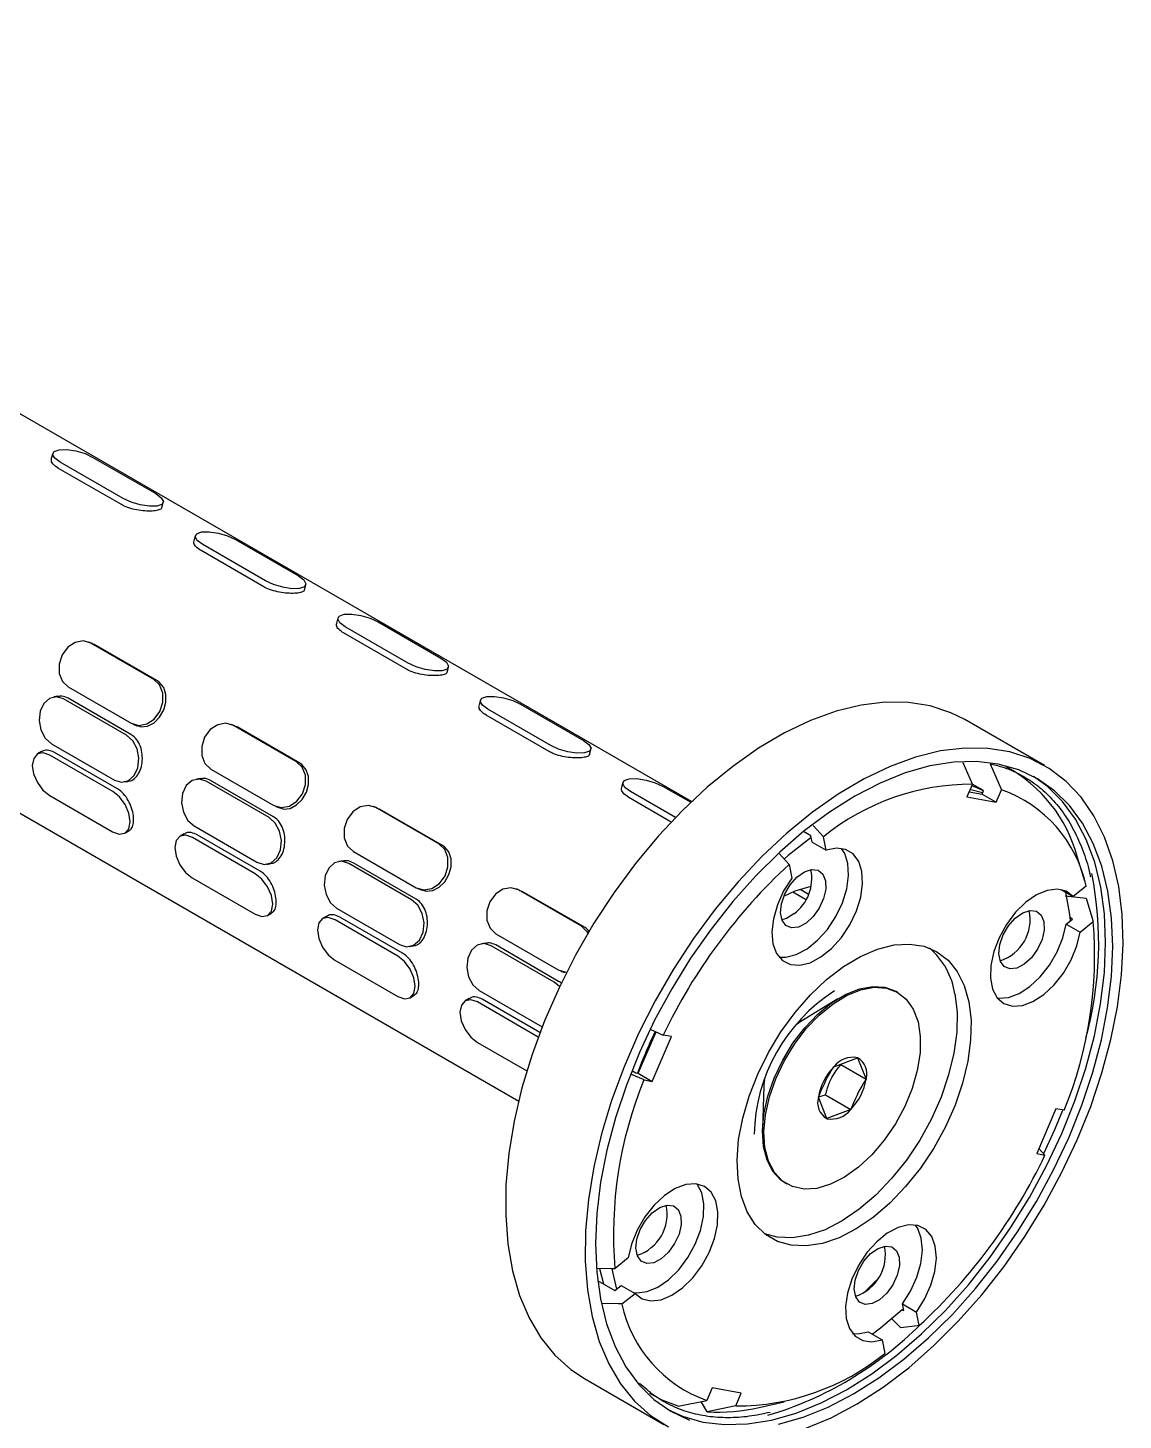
# Model space of a CAD drawing. Extents: x 0 to 3125, y 0 to 2290.
# Drawn here: x 2654.5 to 2765, y 1516.9 to 1657.4 of the extents above; entities that cross this region are included whole.
import ezdxf

# ---------------------------------------------------------------- set-up
doc = ezdxf.new("R2010")
doc.units = 0
doc.header["$LTSCALE"] = 10
doc.header["$MEASUREMENT"] = 0
doc.layers.get('0').update_dxf_attribs({"linetype": 'CONTINUOUS'})

msp = doc.modelspace()

# ---------------------------------------------------------------- linework, layer by layer
at = {"color": 7, "linetype": 'Continuous', "lineweight": 25}
for p, q in [((2721.47, 1579.28), (2388.44, 1771.54)), ((2371, 1741.31), (2704.03, 1549.06)), ((2657.02, 1614.42), (2656.88, 1613.91)), ((2664.12, 1609.86), (2657.77, 1613.52)), ((2661.08, 1614.02), (2667.42, 1610.36)), ((2663.95, 1609.25), (2657.6, 1612.91)), ((2668.04, 1608.95), (2668.18, 1609.46)), ((2671.4, 1606.12), (2671.26, 1605.61)), ((2678.5, 1601.56), (2672.15, 1605.22)), ((2675.46, 1605.72), (2681.81, 1602.06)), ((2678.33, 1600.94), (2671.99, 1604.61)), ((2682.42, 1600.65), (2682.56, 1601.16)), ((2685.78, 1597.82), (2685.64, 1597.3)), ((2692.72, 1592.64), (2686.37, 1596.3)), ((2692.88, 1593.26), (2686.54, 1596.92)), ((2689.84, 1597.42), (2696.19, 1593.76)), ((2661.02, 1595.23), (2660.65, 1595.38)), ((2667.21, 1591.61), (2660.87, 1595.27)), ((2661.23, 1595.13), (2661.01, 1595.2)), ((2667.58, 1591.46), (2661.23, 1595.13)), ((2696.8, 1592.34), (2696.94, 1592.86)), ((2658.59, 1590.85), (2664.94, 1587.19)), ((2657.55, 1589.91), (2657.14, 1589.85)), ((2664.46, 1585.98), (2658.12, 1589.65)), ((2664.91, 1586.05), (2658.57, 1589.71)), ((2700.17, 1589.51), (2700.03, 1589)), ((2707.1, 1584.34), (2700.75, 1588)), ((2707.26, 1584.95), (2700.92, 1588.62)), ((2704.23, 1589.12), (2710.57, 1585.45)), ((2665.15, 1587.09), (2665.51, 1586.94)), ((2675.4, 1586.93), (2675.04, 1587.07)), ((2681.6, 1583.31), (2675.25, 1586.97)), ((2675.62, 1586.82), (2675.39, 1586.9)), ((2681.96, 1583.16), (2675.62, 1586.82)), ((2757.07, 1582.91), (2749.04, 1587.55)), ((2656.9, 1585.12), (2663.24, 1581.46)), ((2655.9, 1584.33), (2655.49, 1584.09)), ((2663.08, 1580.3), (2656.73, 1583.96)), ((2663.56, 1580.57), (2657.21, 1584.24)), ((2711.19, 1584.04), (2711.32, 1584.55)), ((2672.97, 1582.55), (2679.32, 1578.89)), ((2749.8, 1581.03), (2748.86, 1583.18)), ((2751.59, 1583.09), (2752.74, 1580.48)), ((2664.23, 1581.26), (2664.64, 1581.32)), ((2671.94, 1581.61), (2671.52, 1581.55)), ((2678.85, 1577.68), (2672.5, 1581.34)), ((2679.3, 1577.75), (2672.95, 1581.41)), ((2714.55, 1581.21), (2714.41, 1580.7)), ((2718.61, 1580.81), (2721.39, 1579.21)), ((2749.8, 1581.03), (2749.25, 1579.76)), ((2750.94, 1580.39), (2749.79, 1581.05)), ((2656.72, 1579.88), (2663.06, 1576.22)), ((2719.42, 1577.22), (2715.14, 1579.7)), ((2719.86, 1577.68), (2715.3, 1580.31)), ((2749.25, 1579.76), (2752.19, 1579.21)), ((2749.47, 1580.27), (2750.78, 1580.02)), ((2750.78, 1580.02), (2750.94, 1580.39)), ((2750.78, 1580.02), (2752.19, 1579.21)), ((2752.19, 1579.21), (2752.74, 1580.48)), ((2679.53, 1578.78), (2679.89, 1578.64)), ((2689.78, 1578.63), (2689.42, 1578.77)), ((2695.98, 1575.01), (2689.63, 1578.67)), ((2690, 1578.52), (2689.77, 1578.6)), ((2696.34, 1574.86), (2690, 1578.52)), ((2671.28, 1576.82), (2677.63, 1573.16)), ((2733.74, 1576.88), (2734.77, 1575.74)), ((2664.31, 1576.1), (2664.72, 1576.34)), ((2670.29, 1576.02), (2669.87, 1575.78)), ((2677.46, 1572), (2671.12, 1575.66)), ((2677.94, 1572.27), (2671.59, 1575.94)), ((2733.51, 1575.83), (2732.77, 1576.26)), ((2733.63, 1575.18), (2733.51, 1575.83)), ((2733.63, 1575.18), (2735.04, 1574.37)), ((2735.04, 1574.37), (2734.77, 1575.74)), ((2687.36, 1574.25), (2693.7, 1570.58)), ((2731.32, 1572.93), (2730.31, 1574.06)), ((2761.15, 1571.26), (2760.38, 1573.73)), ((2678.61, 1572.95), (2679.03, 1573.02)), ((2686.32, 1573.31), (2685.9, 1573.24)), ((2693.23, 1569.38), (2686.88, 1573.04)), ((2693.68, 1569.45), (2687.33, 1573.11)), ((2731.32, 1572.93), (2731.59, 1571.56)), ((2671.1, 1571.58), (2677.45, 1567.92)), ((2693.91, 1570.48), (2694.28, 1570.34)), ((2704.16, 1570.32), (2703.8, 1570.47)), ((2710.36, 1566.7), (2704.02, 1570.37)), ((2704.38, 1570.22), (2704.15, 1570.29)), ((2710.73, 1566.56), (2704.38, 1570.22)), ((2732.98, 1569.4), (2731.68, 1570.14)), ((2733.25, 1569.95), (2732.44, 1570.42)), ((2758.75, 1570.4), (2759.98, 1569.69)), ((2759.16, 1569.77), (2761.27, 1569.52)), ((2761.3, 1570.76), (2759.98, 1569.69)), ((2685.66, 1568.52), (2692.01, 1564.85)), ((2678.69, 1567.79), (2679.11, 1568.03)), ((2684.67, 1567.72), (2684.25, 1567.48)), ((2691.84, 1563.69), (2685.5, 1567.36)), ((2692.32, 1563.97), (2685.98, 1567.63)), ((2759.27, 1566.92), (2759.9, 1567.43)), ((2759.27, 1566.92), (2760.68, 1566.1)), ((2759.9, 1567.43), (2759.69, 1567.54)), ((2760.68, 1566.1), (2762, 1567.17)), ((2701.74, 1565.94), (2708.08, 1562.28)), ((2692.99, 1564.65), (2693.41, 1564.71)), ((2700.7, 1565), (2700.28, 1564.94)), ((2707.61, 1561.07), (2701.27, 1564.74)), ((2708.06, 1561.14), (2701.72, 1564.81)), ((2685.48, 1563.28), (2691.83, 1559.62)), ((2708.15, 1560.62), (2707.61, 1561.07)), ((2708.3, 1562.18), (2708.66, 1562.03)), ((2693.07, 1559.49), (2693.49, 1559.73)), ((2700.05, 1560.21), (2706.39, 1556.55)), ((2742.26, 1560.03), (2742.11, 1560.12)), ((2699.05, 1559.42), (2698.63, 1559.18)), ((2706, 1555.52), (2699.88, 1559.06)), ((2706.17, 1555.97), (2700.36, 1559.33)), ((2736.24, 1559.39), (2732.5, 1557.08)), ((2732.5, 1557.08), (2732.02, 1556.75)), ((2716.09, 1551.86), (2717.89, 1556.04)), ((2717.37, 1556.27), (2718.62, 1555.72)), ((2717.5, 1551.05), (2719.45, 1555.57)), ((2719.45, 1555.57), (2718.62, 1555.72)), ((2699.87, 1554.98), (2704.85, 1552.1)), ((2735.82, 1552.51), (2738.23, 1553.43)), ((2736.54, 1552.75), (2739.08, 1551.28)), ((2738.23, 1553.43), (2739.08, 1551.28)), ((2716.68, 1551.2), (2715.33, 1551.79)), ((2715.46, 1552.14), (2715.86, 1551.91)), ((2715.86, 1551.91), (2716.09, 1551.86)), ((2716.09, 1551.86), (2717.5, 1551.05)), ((2716.68, 1551.2), (2717.5, 1551.05)), ((2728.77, 1550.61), (2728.63, 1546.22)), ((2734.27, 1549.5), (2734.99, 1549.68)), ((2735.12, 1547.29), (2734.27, 1549.44)), ((2734.99, 1549.68), (2737.53, 1548.21)), ((2737.53, 1548.21), (2735.12, 1547.29)), ((2758.24, 1548.28), (2756.3, 1543.77)), ((2759.07, 1548.13), (2758.24, 1548.28)), ((2756.51, 1544.27), (2757.12, 1543.61)), ((2756.3, 1543.77), (2757.12, 1543.61)), ((2730.94, 1540.77), (2731.09, 1540.69)), ((2715.07, 1533.23), (2713.75, 1532.16)), ((2712.18, 1532.16), (2712.58, 1530.62)), ((2713.43, 1532.16), (2713.49, 1531.83)), ((2713.49, 1531.83), (2713.91, 1530.09)), ((2711.99, 1530.96), (2713.73, 1529.95)), ((2713.73, 1529.95), (2714.36, 1530.46)), ((2714.36, 1530.46), (2715.77, 1529.65)), ((2738.82, 1529.68), (2740.17, 1531.01)), ((2714.45, 1528.58), (2715.77, 1529.65)), ((2742.73, 1528.02), (2742.88, 1527.93)), ((2742.75, 1528.58), (2744.16, 1527.77)), ((2742.88, 1527.93), (2742.75, 1528.58)), ((2744.43, 1526.4), (2744.16, 1527.77)), ((2742.59, 1526.19), (2741.61, 1527.15)), ((2739.3, 1525.78), (2740.71, 1524.97)), ((2740.71, 1524.97), (2740.97, 1523.6)), ((2710.66, 1521.06), (2718.68, 1516.42)), ((2723.55, 1520.13), (2723.01, 1518.85)), ((2726.49, 1519.58), (2723.55, 1520.13)), ((2725.94, 1518.3), (2726.49, 1519.58)), ((2720.11, 1518.26), (2723.01, 1518.85)), ((2723.05, 1517.71), (2722.44, 1518.74)), ((2725.94, 1518.3), (2723.05, 1517.71)), ((2728.29, 1518.14), (2730.82, 1518.71))]:
    msp.add_line(p, q, dxfattribs=at)
at = {"color": 7, "linetype": 'Continuous', "lineweight": 25, "flags": 128}
for points in [[(2657.77, 1613.52), (2657.22, 1613.93), (2657.01, 1614.32), (2657.16, 1614.62), (2657.66, 1614.79), (2658.43, 1614.81), (2659.35, 1614.67), (2660.28, 1614.4), (2661.08, 1614.02)], [(2667.42, 1610.36), (2667.97, 1609.95), (2668.19, 1609.57), (2668.03, 1609.27), (2667.53, 1609.09), (2666.77, 1609.08), (2665.85, 1609.22), (2664.92, 1609.49), (2664.12, 1609.86)], [(2672.15, 1605.22), (2671.6, 1605.63), (2671.39, 1606.01), (2671.55, 1606.32), (2672.04, 1606.49), (2672.81, 1606.51), (2673.73, 1606.37), (2674.66, 1606.09), (2675.46, 1605.72)], [(2681.81, 1602.06), (2682.35, 1601.65), (2682.57, 1601.27), (2682.41, 1600.96), (2681.91, 1600.79), (2681.15, 1600.77), (2680.23, 1600.91), (2679.3, 1601.19), (2678.5, 1601.56)], [(2686.54, 1596.92), (2685.99, 1597.33), (2685.77, 1597.71), (2685.93, 1598.01), (2686.43, 1598.19), (2687.19, 1598.2), (2688.11, 1598.07), (2689.04, 1597.79), (2689.84, 1597.42)], [(2660.87, 1595.27), (2660.11, 1595.5), (2659.29, 1595.35), (2658.54, 1594.85), (2657.97, 1594.08), (2657.66, 1593.16), (2657.68, 1592.22), (2658, 1591.41), (2658.59, 1590.85)], [(2696.19, 1593.76), (2696.74, 1593.35), (2696.95, 1592.96), (2696.8, 1592.66), (2696.3, 1592.49), (2695.53, 1592.47), (2694.61, 1592.61), (2693.68, 1592.89), (2692.88, 1593.26)], [(2664.94, 1587.19), (2665.7, 1586.97), (2666.52, 1587.12), (2667.27, 1587.61), (2667.84, 1588.38), (2668.14, 1589.31), (2668.13, 1590.24), (2667.8, 1591.05), (2667.21, 1591.61)], [(2665.52, 1586.97), (2665.93, 1586.84), (2666.6, 1586.9), (2667.25, 1587.24), (2667.81, 1587.8), (2668.22, 1588.53), (2668.44, 1589.32), (2668.44, 1590.1), (2668.22, 1590.8), (2667.77, 1591.33), (2667.58, 1591.46), (2667.58, 1591.46)], [(2658.12, 1589.65), (2657.4, 1589.86), (2656.69, 1589.7), (2656.11, 1589.19), (2655.75, 1588.4), (2655.65, 1587.46), (2655.83, 1586.51), (2656.27, 1585.68), (2656.9, 1585.12)], [(2700.92, 1588.62), (2700.37, 1589.02), (2700.16, 1589.41), (2700.31, 1589.71), (2700.81, 1589.88), (2701.58, 1589.9), (2702.5, 1589.76), (2703.43, 1589.49), (2704.23, 1589.12)], [(2749.04, 1587.55), (2747.62, 1588.25), (2745.56, 1588.93), (2743.35, 1589.29), (2741.02, 1589.32), (2738.58, 1589.02), (2736.05, 1588.4), (2733.47, 1587.46), (2730.86, 1586.21), (2728.24, 1584.66), (2725.63, 1582.83), (2723.06, 1580.73), (2720.56, 1578.39), (2718.14, 1575.82), (2715.83, 1573.05), (2713.65, 1570.11), (2711.63, 1567.02), (2709.77, 1563.8), (2708.1, 1560.5), (2706.63, 1557.15), (2705.38, 1553.76), (2704.36, 1550.38), (2703.58, 1547.04), (2703.04, 1543.77), (2702.75, 1540.59), (2702.72, 1537.54), (2702.94, 1534.65), (2703.41, 1531.94), (2704.13, 1529.44), (2705.08, 1527.17), (2706.27, 1525.16), (2707.68, 1523.42), (2709.29, 1521.96), (2710.66, 1521.06)], [(2675.25, 1586.97), (2674.49, 1587.19), (2673.67, 1587.04), (2672.92, 1586.55), (2672.35, 1585.78), (2672.05, 1584.85), (2672.06, 1583.92), (2672.38, 1583.11), (2672.97, 1582.55)], [(2663.24, 1581.46), (2663.97, 1581.24), (2664.67, 1581.4), (2665.25, 1581.92), (2665.62, 1582.7), (2665.72, 1583.65), (2665.53, 1584.6), (2665.09, 1585.42), (2664.46, 1585.98)], [(2710.57, 1585.45), (2711.12, 1585.04), (2711.33, 1584.66), (2711.18, 1584.36), (2710.68, 1584.19), (2709.91, 1584.17), (2708.99, 1584.31), (2708.06, 1584.58), (2707.26, 1584.95)], [(2656.73, 1583.96), (2656.06, 1584.2), (2655.48, 1584.09), (2655.1, 1583.64), (2654.96, 1582.94), (2655.09, 1582.08), (2655.47, 1581.2), (2656.04, 1580.43), (2656.72, 1579.88)], [(2758.81, 1541.8), (2760.38, 1545.14), (2761.74, 1548.51), (2762.88, 1551.9), (2763.78, 1555.26), (2764.44, 1558.58), (2764.85, 1561.8), (2765.02, 1564.92), (2764.92, 1567.89), (2764.58, 1570.7), (2763.98, 1573.31), (2763.15, 1575.69), (2762.07, 1577.84), (2760.77, 1579.72), (2759.26, 1581.32), (2757.55, 1582.62), (2755.65, 1583.62), (2753.59, 1584.3), (2751.38, 1584.65), (2749.04, 1584.68), (2746.6, 1584.39), (2744.08, 1583.76), (2741.5, 1582.82), (2738.89, 1581.58), (2736.27, 1580.03), (2733.66, 1578.2), (2731.09, 1576.1), (2728.59, 1573.76), (2726.17, 1571.19), (2723.86, 1568.42), (2721.68, 1565.47), (2719.65, 1562.38), (2717.8, 1559.17), (2716.13, 1555.87), (2714.66, 1552.51), (2713.41, 1549.13), (2712.39, 1545.75), (2711.61, 1542.41), (2711.07, 1539.13), (2710.78, 1535.96), (2710.75, 1532.91), (2710.97, 1530.02), (2711.44, 1527.31), (2712.15, 1524.81), (2713.11, 1522.54), (2714.3, 1520.52), (2715.7, 1518.78), (2717.32, 1517.33), (2719.13, 1516.18)], [(2679.32, 1578.89), (2680.08, 1578.67), (2680.9, 1578.81), (2681.65, 1579.31), (2682.22, 1580.08), (2682.52, 1581), (2682.51, 1581.94), (2682.18, 1582.75), (2681.6, 1583.31)], [(2679.9, 1578.67), (2680.32, 1578.53), (2680.99, 1578.6), (2681.63, 1578.94), (2682.19, 1579.5), (2682.61, 1580.22), (2682.82, 1581.02), (2682.83, 1581.8), (2682.6, 1582.5), (2682.15, 1583.03), (2681.96, 1583.16), (2681.96, 1583.16)], [(2757.99, 1542.11), (2759.53, 1545.36), (2760.85, 1548.66), (2761.95, 1551.96), (2762.82, 1555.25), (2763.45, 1558.47), (2763.83, 1561.62), (2763.96, 1564.65), (2763.84, 1567.53), (2763.47, 1570.24), (2762.86, 1572.76), (2762, 1575.05), (2760.91, 1577.1), (2759.6, 1578.88), (2758.08, 1580.38), (2756.37, 1581.59), (2754.48, 1582.49), (2752.42, 1583.07), (2750.23, 1583.33), (2747.92, 1583.27), (2745.51, 1582.88), (2743.03, 1582.17), (2740.5, 1581.15), (2737.94, 1579.83), (2735.39, 1578.22), (2732.85, 1576.33), (2730.37, 1574.18), (2727.96, 1571.8), (2725.64, 1569.21), (2723.44, 1566.42), (2721.38, 1563.48), (2719.48, 1560.4), (2717.75, 1557.22), (2716.22, 1553.97), (2714.9, 1550.68), (2713.8, 1547.37), (2712.93, 1544.09), (2712.3, 1540.86), (2711.92, 1537.72), (2711.79, 1534.69), (2711.91, 1531.8), (2712.28, 1529.09), (2712.89, 1526.58), (2713.75, 1524.29), (2714.84, 1522.24), (2716.15, 1520.45), (2717.67, 1518.95), (2719.38, 1517.75), (2721.27, 1516.85)], [(2672.5, 1581.34), (2671.78, 1581.56), (2671.08, 1581.4), (2670.5, 1580.89), (2670.13, 1580.1), (2670.03, 1579.16), (2670.21, 1578.2), (2670.65, 1577.38), (2671.28, 1576.82)], [(2715.3, 1580.31), (2714.75, 1580.72), (2714.54, 1581.11), (2714.69, 1581.41), (2715.19, 1581.58), (2715.96, 1581.6), (2716.88, 1581.46), (2717.81, 1581.18), (2718.61, 1580.81)], [(2750.94, 1580.37), (2750.17, 1580.71), (2749.73, 1580.87)], [(2757.29, 1542.52), (2758.82, 1545.77), (2760.14, 1549.07), (2761.24, 1552.37), (2762.11, 1555.65), (2762.74, 1558.88), (2763.12, 1562.02), (2763.25, 1565.05), (2763.14, 1567.94), (2762.77, 1570.65), (2762.15, 1573.16), (2761.3, 1575.46), (2760.21, 1577.5), (2758.9, 1579.29), (2757.38, 1580.79), (2755.96, 1581.81)], [(2663.06, 1576.22), (2663.74, 1575.99), (2664.31, 1576.1), (2664.7, 1576.54), (2664.83, 1577.24), (2664.7, 1578.1), (2664.32, 1578.98), (2663.75, 1579.76), (2663.08, 1580.3)], [(2750.84, 1580.16), (2749.66, 1580.47), (2749.57, 1580.49)], [(2689.63, 1578.67), (2688.87, 1578.89), (2688.05, 1578.74), (2687.3, 1578.24), (2686.73, 1577.47), (2686.43, 1576.55), (2686.44, 1575.61), (2686.77, 1574.8), (2687.36, 1574.25)], [(2677.63, 1573.16), (2678.35, 1572.94), (2679.05, 1573.1), (2679.63, 1573.61), (2680, 1574.4), (2680.1, 1575.34), (2679.91, 1576.3), (2679.47, 1577.12), (2678.85, 1577.68)], [(2671.12, 1575.66), (2670.44, 1575.9), (2669.87, 1575.78), (2669.48, 1575.34), (2669.35, 1574.64), (2669.48, 1573.78), (2669.86, 1572.9), (2670.43, 1572.13), (2671.1, 1571.58)], [(2733.54, 1575.65), (2731.21, 1573.83), (2730.84, 1573.51)], [(2693.7, 1570.58), (2694.46, 1570.36), (2695.28, 1570.51), (2696.03, 1571.01), (2696.6, 1571.78), (2696.9, 1572.7), (2696.89, 1573.64), (2696.57, 1574.45), (2695.98, 1575.01)], [(2694.29, 1570.37), (2694.7, 1570.23), (2695.37, 1570.3), (2696.02, 1570.63), (2696.58, 1571.2), (2696.99, 1571.92), (2697.21, 1572.71), (2697.21, 1573.5), (2696.98, 1574.2), (2696.54, 1574.73), (2696.34, 1574.86), (2696.34, 1574.86)], [(2731.59, 1571.56), (2730.76, 1570.26), (2730.13, 1568.87), (2729.73, 1567.46), (2729.57, 1566.13), (2729.68, 1564.93), (2730.04, 1563.95), (2730.64, 1563.24), (2731.44, 1562.84), (2732.39, 1562.76), (2733.44, 1563.02), (2734.53, 1563.6), (2735.6, 1564.47), (2736.59, 1565.58), (2737.44, 1566.86), (2738.1, 1568.25), (2738.54, 1569.65), (2738.73, 1571.01), (2738.66, 1572.22), (2738.34, 1573.24), (2737.78, 1574), (2737.01, 1574.45), (2736.08, 1574.58), (2735.04, 1574.37)], [(2730.3, 1563.59), (2730.98, 1563.58), (2732.03, 1563.84), (2733.12, 1564.42), (2734.19, 1565.29), (2735.18, 1566.39), (2736.03, 1567.68), (2736.69, 1569.06), (2737.13, 1570.47), (2737.32, 1571.82), (2737.25, 1573.04), (2736.93, 1574.06), (2736.61, 1574.55)], [(2686.88, 1573.04), (2686.16, 1573.26), (2685.46, 1573.1), (2684.88, 1572.58), (2684.51, 1571.8), (2684.41, 1570.85), (2684.6, 1569.9), (2685.04, 1569.08), (2685.66, 1568.52)], [(2734.99, 1571.3), (2735.02, 1570.45), (2734.8, 1569.49), (2734.36, 1568.53), (2733.74, 1567.67), (2733.02, 1567.01), (2732.26, 1566.61), (2731.56, 1566.53), (2730.99, 1566.77), (2730.61, 1567.3), (2730.46, 1568.06), (2730.55, 1568.98), (2730.89, 1569.96), (2731.43, 1570.88), (2732.11, 1571.65), (2732.86, 1572.18), (2733.59, 1572.43), (2734.24, 1572.35), (2734.72, 1571.96), (2734.99, 1571.3)], [(2677.45, 1567.92), (2678.12, 1567.68), (2678.69, 1567.8), (2679.08, 1568.24), (2679.22, 1568.94), (2679.08, 1569.8), (2678.7, 1570.68), (2678.13, 1571.45), (2677.46, 1572)], [(2704.02, 1570.37), (2703.25, 1570.59), (2702.44, 1570.44), (2701.68, 1569.94), (2701.11, 1569.17), (2700.81, 1568.25), (2700.83, 1567.31), (2701.15, 1566.5), (2701.74, 1565.94)], [(2733.51, 1570.72), (2731.9, 1570.23), (2730.8, 1569.75)], [(2759.98, 1569.69), (2759.26, 1570.23), (2758.37, 1570.44), (2757.36, 1570.32), (2756.28, 1569.87), (2755.19, 1569.12), (2754.16, 1568.11), (2753.24, 1566.89), (2752.5, 1565.54), (2751.96, 1564.14), (2751.66, 1562.75), (2751.62, 1561.47), (2751.83, 1560.35), (2752.3, 1559.48), (2752.98, 1558.89), (2753.85, 1558.63), (2754.85, 1558.7), (2755.92, 1559.1), (2757.01, 1559.8), (2758.06, 1560.78), (2758.99, 1561.97), (2759.77, 1563.3), (2760.34, 1564.71), (2760.68, 1566.1)], [(2759.72, 1567.28), (2759.65, 1567.88), (2759.22, 1570.13)], [(2761.27, 1569.52), (2761.44, 1568.96), (2762, 1567.17)], [(2692.01, 1564.85), (2692.73, 1564.64), (2693.43, 1564.8), (2694.01, 1565.31), (2694.38, 1566.1), (2694.48, 1567.04), (2694.3, 1568), (2693.86, 1568.82), (2693.23, 1569.38)], [(2757.02, 1567.17), (2757.05, 1566.31), (2756.83, 1565.35), (2756.38, 1564.39), (2755.77, 1563.53), (2755.04, 1562.87), (2754.29, 1562.48), (2753.59, 1562.4), (2753.02, 1562.63), (2752.63, 1563.16), (2752.48, 1563.93), (2752.58, 1564.85), (2752.92, 1565.82), (2753.45, 1566.75), (2754.13, 1567.52), (2754.88, 1568.05), (2755.62, 1568.29), (2756.27, 1568.21), (2756.75, 1567.82), (2757.02, 1567.17)], [(2685.5, 1567.36), (2684.82, 1567.59), (2684.25, 1567.48), (2683.86, 1567.04), (2683.73, 1566.34), (2683.86, 1565.48), (2684.24, 1564.6), (2684.81, 1563.82), (2685.48, 1563.28)], [(2711.03, 1566.02), (2710.95, 1566.14), (2710.36, 1566.7)], [(2731.79, 1567.96), (2731.04, 1567.5), (2730.58, 1567.36)], [(2752.32, 1559.46), (2752.44, 1559.44), (2753.44, 1559.51), (2754.51, 1559.91), (2755.6, 1560.62), (2756.65, 1561.59), (2757.58, 1562.78), (2758.36, 1564.12), (2758.93, 1565.52), (2759.27, 1566.92)], [(2701.27, 1564.74), (2700.55, 1564.96), (2699.84, 1564.8), (2699.26, 1564.28), (2698.89, 1563.49), (2698.79, 1562.55), (2698.98, 1561.6), (2699.42, 1560.78), (2700.05, 1560.21)], [(2749.45, 1559.06), (2749.67, 1557.21), (2749.63, 1555.2), (2749.35, 1553.08), (2748.82, 1550.88), (2748.06, 1548.65), (2747.08, 1546.45), (2745.91, 1544.31), (2744.56, 1542.29), (2743.07, 1540.43), (2741.48, 1538.76), (2739.8, 1537.32), (2738.08, 1536.15), (2736.36, 1535.27), (2734.67, 1534.69), (2733.05, 1534.44), (2731.53, 1534.5), (2730.15, 1534.89), (2728.93, 1535.6), (2727.9, 1536.6), (2727.09, 1537.89), (2726.5, 1539.42), (2726.16, 1541.17), (2726.07, 1543.11), (2726.22, 1545.18), (2726.63, 1547.35), (2727.28, 1549.57), (2728.15, 1551.79), (2729.23, 1553.97), (2730.49, 1556.05), (2731.91, 1558), (2733.46, 1559.77), (2735.1, 1561.32), (2736.8, 1562.63), (2738.53, 1563.66), (2740.24, 1564.39), (2741.9, 1564.81), (2743.47, 1564.91), (2744.93, 1564.68), (2746.23, 1564.13), (2747.36, 1563.27), (2748.28, 1562.12), (2748.98, 1560.71), (2749.45, 1559.06)], [(2691.83, 1559.62), (2692.5, 1559.38), (2693.08, 1559.49), (2693.46, 1559.93), (2693.6, 1560.64), (2693.47, 1561.5), (2693.09, 1562.38), (2692.52, 1563.15), (2691.84, 1563.69)], [(2708.08, 1562.28), (2708.84, 1562.06), (2708.86, 1562.06)], [(2730.94, 1540.77), (2730.49, 1541.08), (2729.68, 1541.95), (2729.09, 1543.09), (2728.73, 1544.47), (2728.63, 1546.04), (2728.78, 1547.75), (2729.18, 1549.55), (2729.81, 1551.38), (2730.67, 1553.18), (2731.7, 1554.89), (2732.9, 1556.45), (2734.21, 1557.83), (2735.6, 1558.96), (2737.01, 1559.83), (2738.41, 1560.39), (2739.75, 1560.63), (2740.98, 1560.55), (2742.08, 1560.14), (2742.11, 1560.12)], [(2731.65, 1540.43), (2730.64, 1540.99), (2729.83, 1541.86), (2729.24, 1543), (2728.88, 1544.38), (2728.78, 1545.95), (2728.93, 1547.67), (2729.33, 1549.47), (2729.96, 1551.29), (2730.82, 1553.09), (2731.85, 1554.8), (2733.05, 1556.37), (2734.36, 1557.74), (2735.75, 1558.88), (2737.16, 1559.74), (2738.56, 1560.3), (2739.9, 1560.54), (2741.13, 1560.46), (2742.23, 1560.05), (2743.14, 1559.33), (2743.84, 1558.32), (2744.32, 1557.05), (2744.55, 1555.57), (2744.53, 1553.92), (2744.25, 1552.16), (2743.73, 1550.34), (2742.98, 1548.52), (2742.04, 1546.76), (2740.91, 1545.11), (2739.66, 1543.64), (2738.3, 1542.38), (2736.9, 1541.37), (2735.48, 1540.66), (2734.11, 1540.25), (2732.82, 1540.18), (2731.65, 1540.43)], [(2748.04, 1559.88), (2748.26, 1558.03), (2748.22, 1556.02), (2747.94, 1553.89), (2747.41, 1551.69), (2746.65, 1549.46), (2745.67, 1547.26), (2744.5, 1545.13), (2743.15, 1543.1), (2741.66, 1541.24), (2740.06, 1539.57), (2738.39, 1538.14), (2736.67, 1536.97), (2734.95, 1536.08), (2733.26, 1535.51), (2731.64, 1535.25), (2730.12, 1535.32), (2728.85, 1535.66)], [(2699.88, 1559.06), (2699.21, 1559.29), (2698.63, 1559.18), (2698.25, 1558.74), (2698.11, 1558.03), (2698.24, 1557.17), (2698.62, 1556.29), (2699.19, 1555.52), (2699.87, 1554.98)], [(2728.82, 1551.2), (2728.77, 1550.73), (2728.77, 1550.61)], [(2757.01, 1543.78), (2758.11, 1546.18), (2758.94, 1548.15)], [(2719.08, 1517.93), (2720.57, 1517.26), (2722.62, 1516.67), (2724.81, 1516.41), (2727.12, 1516.47), (2729.53, 1516.86), (2732.01, 1517.57), (2734.54, 1518.59), (2737.1, 1519.91), (2739.66, 1521.52), (2742.19, 1523.41), (2744.67, 1525.56), (2747.09, 1527.94), (2749.4, 1530.53), (2751.6, 1533.32), (2753.66, 1536.26), (2755.57, 1539.34), (2757.29, 1542.52)], [(2730.24, 1516.45), (2732.72, 1517.16), (2735.25, 1518.18), (2737.8, 1519.5), (2740.36, 1521.12), (2742.89, 1523.01), (2745.38, 1525.15), (2747.79, 1527.53), (2750.11, 1530.13), (2752.31, 1532.91), (2754.37, 1535.85), (2756.27, 1538.93), (2757.99, 1542.11)], [(2732.95, 1516), (2735.55, 1517.1), (2738.17, 1518.5), (2740.79, 1520.19), (2743.38, 1522.15), (2745.92, 1524.38), (2748.38, 1526.84), (2750.75, 1529.51), (2753, 1532.37), (2755.1, 1535.39), (2757.05, 1538.55), (2758.81, 1541.8)], [(2715.77, 1529.65), (2716.48, 1529.11), (2717.37, 1528.89), (2718.39, 1529.01), (2719.47, 1529.46), (2720.56, 1530.21), (2721.59, 1531.23), (2722.5, 1532.44), (2723.25, 1533.79), (2723.79, 1535.2), (2724.09, 1536.58), (2724.13, 1537.87), (2723.91, 1538.98), (2723.45, 1539.85), (2722.77, 1540.44), (2721.9, 1540.71), (2720.9, 1540.64), (2719.82, 1540.24), (2718.73, 1539.53), (2717.69, 1538.55), (2716.76, 1537.36), (2715.98, 1536.03), (2715.4, 1534.63), (2715.07, 1533.23)], [(2715.59, 1529.75), (2715.96, 1529.71), (2716.98, 1529.83), (2718.06, 1530.27), (2719.15, 1531.03), (2720.18, 1532.04), (2721.09, 1533.26), (2721.84, 1534.61), (2722.38, 1536.01), (2722.68, 1537.4), (2722.72, 1538.68), (2722.5, 1539.79), (2722.04, 1540.67), (2722.02, 1540.69)], [(2720.4, 1537.44), (2720.43, 1536.59), (2720.21, 1535.63), (2719.76, 1534.67), (2719.15, 1533.81), (2718.42, 1533.15), (2717.67, 1532.75), (2716.97, 1532.67), (2716.4, 1532.91), (2716.01, 1533.44), (2715.86, 1534.2), (2715.96, 1535.12), (2716.3, 1536.1), (2716.83, 1537.02), (2717.51, 1537.79), (2718.26, 1538.32), (2719, 1538.57), (2719.65, 1538.49), (2720.13, 1538.1), (2720.4, 1537.44)], [(2744.16, 1527.77), (2744.98, 1529.07), (2745.62, 1530.47), (2746.02, 1531.87), (2746.17, 1533.21), (2746.06, 1534.4), (2745.7, 1535.38), (2745.11, 1536.09), (2744.31, 1536.5), (2743.36, 1536.57), (2742.31, 1536.31), (2741.22, 1535.73), (2740.15, 1534.86), (2739.16, 1533.76), (2738.31, 1532.47), (2737.65, 1531.09), (2737.21, 1529.68), (2737.02, 1528.33), (2737.08, 1527.11), (2737.41, 1526.09), (2737.97, 1525.34), (2738.74, 1524.88), (2739.67, 1524.76), (2740.71, 1524.97)], [(2742.75, 1528.58), (2743.57, 1529.89), (2744.21, 1531.28), (2744.61, 1532.68), (2744.76, 1534.02), (2744.65, 1535.21), (2744.29, 1536.19), (2744.05, 1536.55)], [(2742.43, 1533.31), (2742.45, 1532.45), (2742.23, 1531.49), (2741.79, 1530.53), (2741.17, 1529.67), (2740.45, 1529.01), (2739.7, 1528.62), (2739, 1528.53), (2738.42, 1528.77), (2738.04, 1529.3), (2737.89, 1530.07), (2737.99, 1530.99), (2738.32, 1531.96), (2738.86, 1532.89), (2739.54, 1533.66), (2740.29, 1534.19), (2741.03, 1534.43), (2741.67, 1534.35), (2742.16, 1533.96), (2742.43, 1533.31)], [(2711.93, 1532.21), (2713.36, 1532.17), (2713.75, 1532.16)], [(2714.45, 1528.58), (2714.07, 1528.59), (2712.46, 1528.63)], [(2739.71, 1525.54), (2740.53, 1526.17), (2742.73, 1528.02)], [(2744.43, 1526.4), (2744.23, 1526.38), (2742.59, 1526.19)], [(2737.72, 1525.6), (2738.26, 1525.57), (2739.3, 1525.78)], [(2720.11, 1518.26), (2718.51, 1518.88), (2717.27, 1519.55)]]:
    msp.add_lwpolyline(points, dxfattribs=at)
at = {"color": 7, "linetype": 'Continuous', "lineweight": 25}
for centre, radius, start, end in [((2746.22, 1569.9), 14.67, 15.1272, 61.473), ((2749.7, 1557.35), 23.68, 89.7509, 129.0666), ((2748.28, 1567.93), 13.32, 12.2529, 70.448), ((2769.44, 1531.52), 56.29, 132.6308, 154.5339), ((2729.26, 1571.49), 4.34, 305.7107, 12.2945), ((2726.56, 1565), 35.99, 344.5383, 11.2403), ((2751.29, 1567.36), 4.34, 287.7525, 12.2529), ((2720.87, 1563.75), 41.27, 337.76, 4.7606), ((2740.67, 1558.81), 7.44, 8.2046, 49.6504), ((2745.38, 1545.35), 17.6, 122.6373, 178.824), ((2767.36, 1532.42), 54.92, 154.4942, 159.2503), ((2737.78, 1551.01), 2.47, 79.4741, 142.4882), ((2737.3, 1551.82), 1.86, 343.2543, 60.101), ((2739.82, 1548.56), 5.62, 135.3297, 171.0032), ((2733.53, 1552.16), 5.62, 315.3297, 351.0032), ((2754.87, 1535.59), 41.27, 157.76, 184.7606), ((2736.05, 1548.9), 1.86, 163.2543, 240.101), ((2735.57, 1549.71), 2.47, 259.4741, 322.4882), ((2706.31, 1567.81), 56.29, 312.6308, 334.5339), ((2714.65, 1537.64), 4.36, 287.9616, 12.0436), ((2736.68, 1533.51), 4.35, 287.9057, 12.0999), ((2727.46, 1531.4), 13.32, 192.2529, 250.448), ((2718.72, 1552.39), 36.57, 286.6244, 315.0499), ((2726.05, 1541.98), 23.68, 269.7509, 309.0666), ((2724.26, 1535.27), 17.6, 266.0709, 283.2586)]:
    msp.add_arc(centre, radius, start, end, dxfattribs=at)
for points, knots in [([(2657.6, 1612.91), (2657.43, 1613.03), (2657.08, 1613.27), (2656.84, 1613.63), (2656.89, 1613.82), (2656.91, 1613.9)], [0, 0, 0, 0, 0.368303, 0.736514, 1, 1, 1, 1]), ([(2668.01, 1608.96), (2668.01, 1608.93), (2668.02, 1608.83), (2667.76, 1608.71), (2667.25, 1608.6), (2666.53, 1608.59), (2665.72, 1608.66), (2664.88, 1608.84), (2664.3, 1609.06), (2664.02, 1609.21), (2663.95, 1609.25)], [0, 0, 0, 0, 0.0436365, 0.1952761, 0.3458742, 0.4953854, 0.6454252, 0.7967994, 0.9482584, 1, 1, 1, 1]), ([(2671.99, 1604.61), (2671.81, 1604.73), (2671.46, 1604.97), (2671.23, 1605.33), (2671.27, 1605.52), (2671.29, 1605.6)], [0, 0, 0, 0, 0.368303, 0.736514, 1, 1, 1, 1]), ([(2682.39, 1600.65), (2682.39, 1600.63), (2682.4, 1600.52), (2682.15, 1600.4), (2681.63, 1600.3), (2680.92, 1600.29), (2680.1, 1600.36), (2679.27, 1600.54), (2678.68, 1600.76), (2678.4, 1600.91), (2678.33, 1600.94)], [0, 0, 0, 0, 0.0436365, 0.1952761, 0.3458742, 0.4953854, 0.6454252, 0.7967994, 0.9482584, 1, 1, 1, 1]), ([(2686.37, 1596.3), (2686.19, 1596.42), (2685.84, 1596.66), (2685.61, 1597.03), (2685.65, 1597.22), (2685.67, 1597.3)], [0, 0, 0, 0, 0.368303, 0.736514, 1, 1, 1, 1]), ([(2696.77, 1592.35), (2696.78, 1592.33), (2696.79, 1592.22), (2696.53, 1592.1), (2696.02, 1592), (2695.3, 1591.98), (2694.48, 1592.06), (2693.65, 1592.23), (2693.06, 1592.45), (2692.79, 1592.6), (2692.72, 1592.64)], [0, 0, 0, 0, 0.043636, 0.195276, 0.345874, 0.495385, 0.645425, 0.796799, 0.948258, 1, 1, 1, 1]), ([(2658.57, 1589.71), (2658.36, 1589.81), (2658.03, 1589.97), (2657.69, 1589.9), (2657.56, 1589.88)], [0, 0, 0, 0, 0.6268181, 1, 1, 1, 1]), ([(2700.75, 1588), (2700.58, 1588.12), (2700.22, 1588.36), (2699.99, 1588.73), (2700.04, 1588.92), (2700.05, 1588.99)], [0, 0, 0, 0, 0.368303, 0.736514, 1, 1, 1, 1]), ([(2664.64, 1581.35), (2664.72, 1581.36), (2665, 1581.37), (2665.4, 1581.68), (2665.8, 1582.24), (2666.04, 1583), (2666.09, 1583.83), (2665.96, 1584.67), (2665.63, 1585.4), (2665.24, 1585.84), (2664.98, 1586.01), (2664.91, 1586.05)], [0, 0, 0, 0, 0.051955, 0.181227, 0.311051, 0.439982, 0.567984, 0.696437, 0.826034, 0.955702, 1, 1, 1, 1]), ([(2657.21, 1584.24), (2657.01, 1584.32), (2656.62, 1584.5), (2656.15, 1584.48), (2655.97, 1584.34), (2655.92, 1584.3)], [0, 0, 0, 0, 0.427895, 0.855683, 1, 1, 1, 1]), ([(2711.16, 1584.05), (2711.16, 1584.02), (2711.17, 1583.92), (2710.91, 1583.8), (2710.4, 1583.7), (2709.68, 1583.68), (2708.86, 1583.75), (2708.03, 1583.93), (2707.44, 1584.15), (2707.17, 1584.3), (2707.1, 1584.34)], [0, 0, 0, 0, 0.043636, 0.195276, 0.345874, 0.495385, 0.645425, 0.796799, 0.948258, 1, 1, 1, 1]), ([(2751.59, 1583.09), (2752, 1583), (2753.05, 1582.76), (2754.59, 1582.08), (2756.23, 1581.06), (2757.69, 1579.76), (2758.98, 1578.21), (2760.08, 1576.42), (2760.96, 1574.38), (2761.5, 1572.8), (2761.68, 1571.84), (2761.71, 1571.7)], [0, 0, 0, 0, 0.079934, 0.208128, 0.336748, 0.465512, 0.594014, 0.722067, 0.84966, 0.976892, 1, 1, 1, 1]), ([(2672.95, 1581.41), (2672.74, 1581.51), (2672.41, 1581.67), (2672.07, 1581.6), (2671.94, 1581.58)], [0, 0, 0, 0, 0.626818, 1, 1, 1, 1]), ([(2664.71, 1576.36), (2664.79, 1576.41), (2665, 1576.53), (2665.17, 1576.99), (2665.21, 1577.66), (2665.07, 1578.43), (2664.77, 1579.22), (2664.32, 1579.94), (2663.89, 1580.37), (2663.62, 1580.53), (2663.56, 1580.57)], [0, 0, 0, 0, 0.094992, 0.238489, 0.381, 0.522482, 0.664465, 0.807711, 0.951037, 1, 1, 1, 1]), ([(2715.14, 1579.7), (2714.96, 1579.82), (2714.61, 1580.06), (2714.37, 1580.42), (2714.42, 1580.61), (2714.44, 1580.69)], [0, 0, 0, 0, 0.368303, 0.736514, 1, 1, 1, 1]), ([(2679.02, 1573.05), (2679.1, 1573.05), (2679.38, 1573.07), (2679.78, 1573.38), (2680.18, 1573.94), (2680.42, 1574.69), (2680.47, 1575.53), (2680.34, 1576.36), (2680.01, 1577.1), (2679.62, 1577.54), (2679.36, 1577.71), (2679.3, 1577.75)], [0, 0, 0, 0, 0.051955, 0.181227, 0.311051, 0.439982, 0.567984, 0.696437, 0.826034, 0.955702, 1, 1, 1, 1]), ([(2671.59, 1575.94), (2671.4, 1576.02), (2671, 1576.2), (2670.54, 1576.18), (2670.35, 1576.03), (2670.3, 1576)], [0, 0, 0, 0, 0.427895, 0.855683, 1, 1, 1, 1]), ([(2687.33, 1573.11), (2687.13, 1573.21), (2686.8, 1573.36), (2686.45, 1573.3), (2686.32, 1573.27)], [0, 0, 0, 0, 0.6268181, 1, 1, 1, 1]), ([(2679.09, 1568.06), (2679.18, 1568.11), (2679.39, 1568.23), (2679.55, 1568.69), (2679.59, 1569.36), (2679.45, 1570.13), (2679.15, 1570.92), (2678.7, 1571.63), (2678.27, 1572.07), (2678.01, 1572.23), (2677.94, 1572.27)], [0, 0, 0, 0, 0.094992, 0.238489, 0.381, 0.522482, 0.664465, 0.807711, 0.951037, 1, 1, 1, 1]), ([(2693.41, 1564.75), (2693.48, 1564.75), (2693.76, 1564.76), (2694.17, 1565.07), (2694.56, 1565.64), (2694.8, 1566.39), (2694.86, 1567.23), (2694.72, 1568.06), (2694.39, 1568.8), (2694.01, 1569.24), (2693.75, 1569.4), (2693.68, 1569.45)], [0, 0, 0, 0, 0.0519551, 0.1812271, 0.3110506, 0.4399823, 0.5679836, 0.6964374, 0.8260335, 0.9557024, 1, 1, 1, 1]), ([(2685.98, 1567.63), (2685.78, 1567.72), (2685.38, 1567.89), (2684.92, 1567.88), (2684.73, 1567.73), (2684.68, 1567.69)], [0, 0, 0, 0, 0.427895, 0.855683, 1, 1, 1, 1]), ([(2711.16, 1566.14), (2711.09, 1566.24), (2710.97, 1566.41), (2710.79, 1566.52), (2710.73, 1566.56)], [0, 0, 0, 0, 0.610764, 1, 1, 1, 1]), ([(2693.47, 1559.76), (2693.56, 1559.8), (2693.77, 1559.93), (2693.94, 1560.39), (2693.97, 1561.05), (2693.83, 1561.83), (2693.53, 1562.62), (2693.09, 1563.33), (2692.65, 1563.76), (2692.39, 1563.93), (2692.32, 1563.97)], [0, 0, 0, 0, 0.094992, 0.238489, 0.381, 0.522482, 0.664465, 0.807711, 0.951037, 1, 1, 1, 1]), ([(2701.72, 1564.81), (2701.51, 1564.9), (2701.18, 1565.06), (2700.83, 1565), (2700.7, 1564.97)], [0, 0, 0, 0, 0.626818, 1, 1, 1, 1]), ([(2708.38, 1560.88), (2708.34, 1560.92), (2708.25, 1561.04), (2708.13, 1561.1), (2708.06, 1561.14)], [0, 0, 0, 0, 0.41683, 1, 1, 1, 1]), ([(2700.36, 1559.33), (2700.16, 1559.42), (2699.77, 1559.59), (2699.3, 1559.57), (2699.11, 1559.43), (2699.07, 1559.39)], [0, 0, 0, 0, 0.4278949, 0.8556834, 1, 1, 1, 1]), ([(2734.99, 1549.68), (2735.1, 1550.07), (2735.36, 1551.02), (2735.96, 1552.04), (2736.44, 1552.61), (2736.54, 1552.75)], [0, 0, 0, 0, 0.347624, 0.847769, 1, 1, 1, 1]), ([(2734.27, 1549.44), (2734.66, 1550.35), (2735.11, 1551.42), (2735.73, 1552.38), (2735.82, 1552.51)], [0, 0, 0, 0, 0.861151, 1, 1, 1, 1]), ([(2739.08, 1551.28), (2739, 1551.15), (2738.38, 1550.19), (2737.92, 1549.13), (2737.53, 1548.21)], [0, 0, 0, 0, 0.138849, 1, 1, 1, 1]), ([(2729.41, 1517.64), (2728.7, 1517.49), (2727.24, 1517.18), (2725.13, 1517.06), (2723.08, 1517.19), (2721.14, 1517.62), (2719.34, 1518.32), (2717.67, 1519.29), (2716.7, 1520.16), (2716.22, 1520.59)], [0, 0, 0, 0, 0.134891, 0.278063, 0.421546, 0.565496, 0.710011, 0.855037, 1, 1, 1, 1])]:
    msp.add_open_spline(points, degree=3, knots=knots, dxfattribs=at)

doc.saveas('drawing.dxf')
